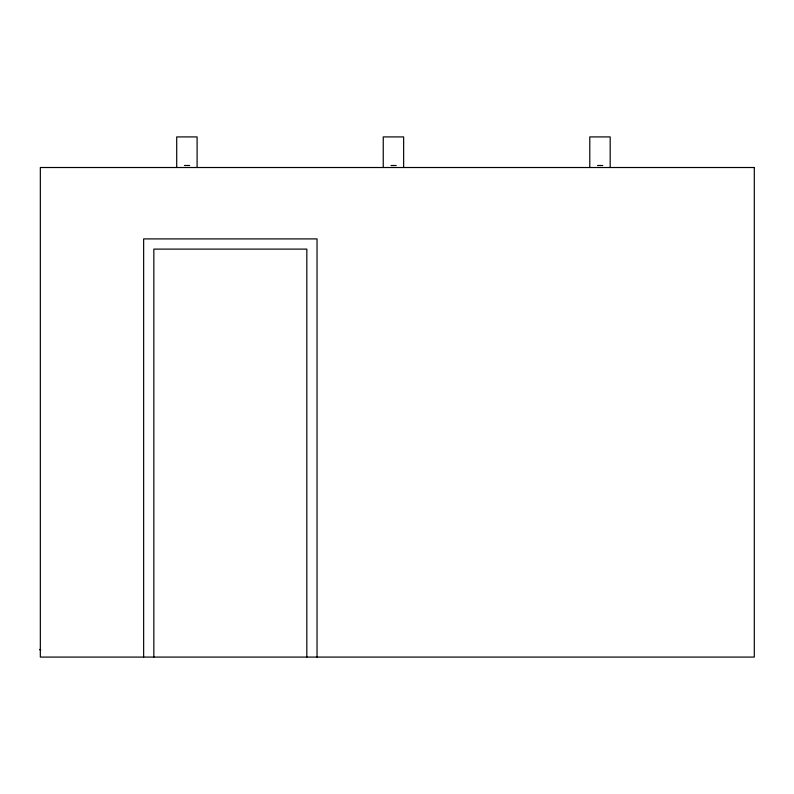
<?xml version="1.0" encoding="UTF-8"?>
<svg xmlns="http://www.w3.org/2000/svg" width="794" height="794" viewBox="0 0 794 794"><rect width="100%" height="100%" fill="white"/><g stroke="black" fill="none" stroke-linecap="round" stroke-linejoin="round"><path stroke-width="1.19" d="M184.466 165.499L189.667 165.499M391.005 165.499L396.206 165.499M597.545 165.499L602.745 165.499M40.335 650.078L39.7 649.432L40.812 650.048M610.179 167.514L610.179 136.915L589.783 136.915L589.783 167.514M403.64 167.514L403.64 136.915L383.244 136.915L383.244 167.514M317.034 657.085L317.034 238.905L143.645 238.905L143.645 657.085M306.831 657.085L306.831 249.108L153.847 249.108L153.847 657.085M197.101 167.514L197.101 136.915L176.705 136.915L176.705 167.514M754.3 167.514L40.335 167.514L40.335 657.085L754.3 657.085L754.3 167.514"/></g></svg>
